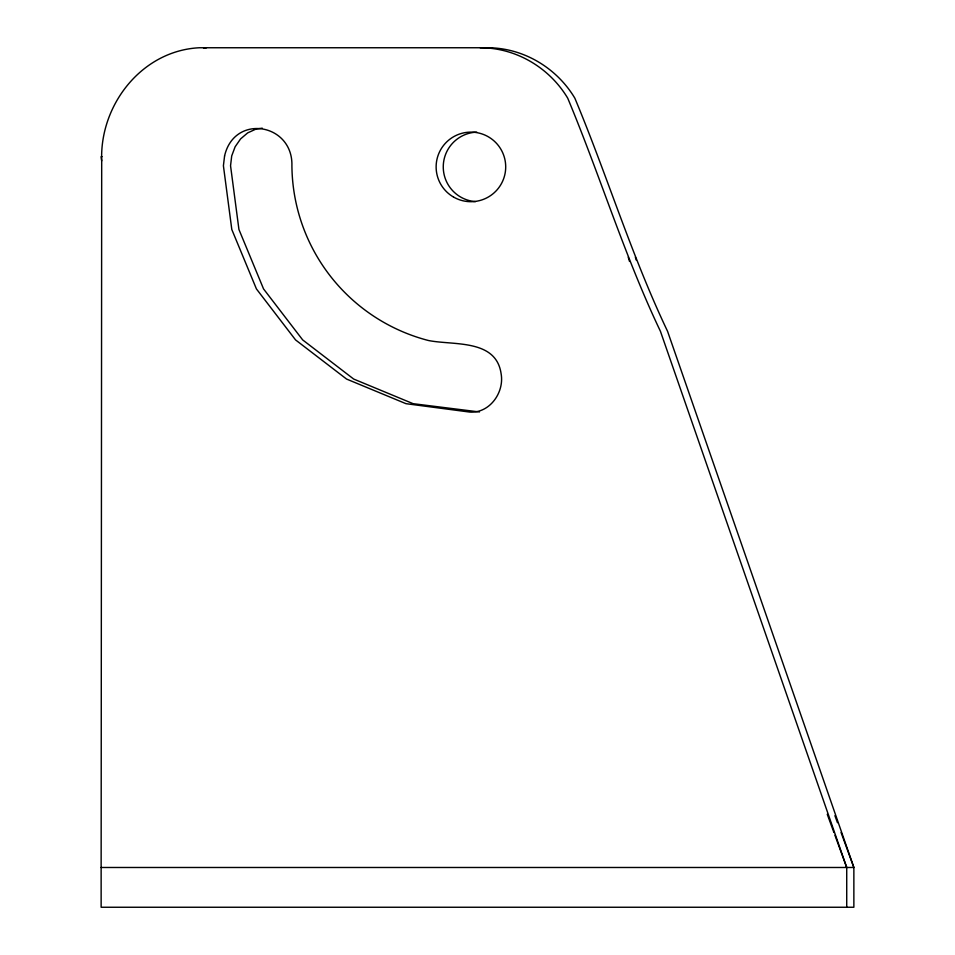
<?xml version="1.0" encoding="UTF-8"?>
<svg xmlns="http://www.w3.org/2000/svg" width="955" height="955" viewBox="0 0 955 955"><rect width="100%" height="100%" fill="white"/><g stroke="black" fill="none" stroke-linecap="round" stroke-linejoin="round"><path stroke-width="1.43" d="M101.135 867.486L101.696 160.858C99.595 105.002 141.734 50.627 199.344 47.75L487.313 47.75C523.077 47.678 556.598 67.65 574.85 98.186C607.105 175.362 631.518 255.689 667.569 331.325L853.865 867.486L853.865 907.25L101.135 907.25L101.135 867.486L853.865 867.486L841.057 832.485M203.57 48.287L206.471 47.75M262.255 128.173L255.928 129.092L247.667 132.888L240.576 138.917L235.133 146.772L231.707 155.928L230.549 165.752L238.941 229.498L263.544 288.911L302.687 339.92L353.696 379.063L413.109 403.679L479.47 411.963M102.078 156.692L101.135 156.692L101.696 160.858M480.186 47.75C515.939 47.678 549.471 67.65 567.724 98.186C599.979 175.362 624.391 255.689 660.442 331.325L846.727 867.486L846.727 907.25M834.909 815.689L837.463 822.685M827.257 814.293L833.918 832.485M834.945 835.291L846.727 867.486M635.362 257.182L636.221 260.035M628.235 257.182L629.524 261.455M475.459 201.612A34.798 34.798 0 0 1 443.263 166.266A34.798 34.798 0 0 1 476.76 132.136M224.58 155.928L223.41 165.752L231.802 229.498L256.418 288.911L295.561 339.92L346.57 379.063L405.982 403.679L469.729 412.071C489.605 413.515 504.395 392.589 501.148 373.954C496.278 338.727 453.398 345.555 428.401 340.493A182.119 182.119 0 0 1 291.908 165.752C293.09 123.41 234.369 113.263 224.58 155.928M453.518 197.04A34.798 34.798 0 0 0 505.708 166.91A34.798 34.798 0 0 0 453.518 136.78A34.798 34.798 0 0 0 453.518 197.04"/></g></svg>
